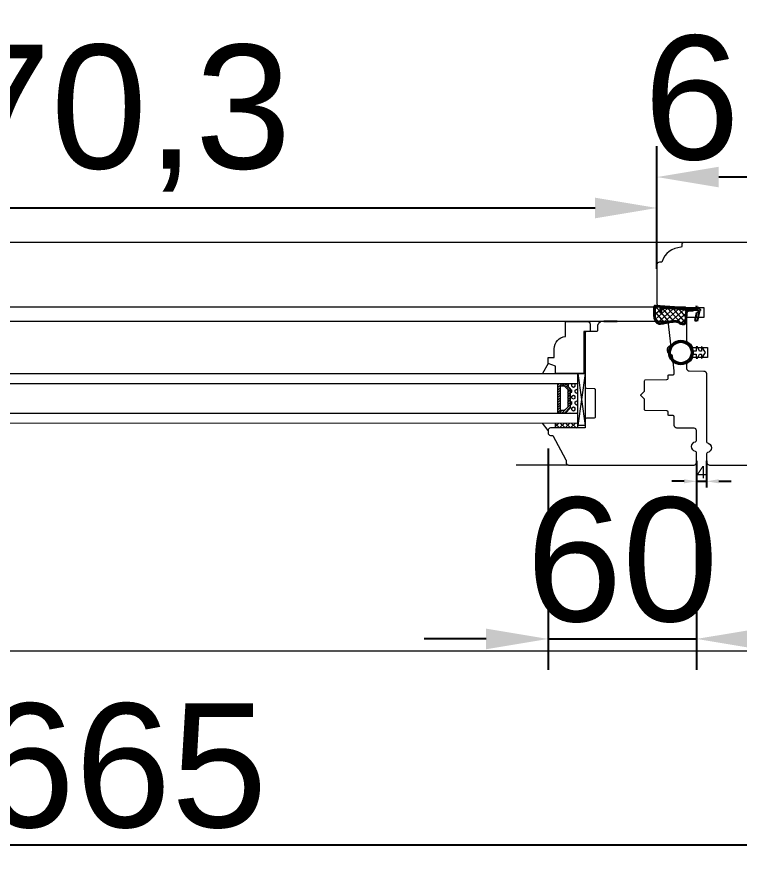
# Model space of a CAD drawing. Header units: millimetres. Extents: x 0 to 182016, y 11 to 3710.
# Drawn here: x 76117.3 to 76409.3, y 612.3 to 959.2 of the extents above; entities that cross this region are included whole.
import ezdxf

# ---------------------------------------------------------------- set-up
doc = ezdxf.new("R2010")
doc.units = ezdxf.units.MM
for name, color, linetype, lineweight in [('Matmenys', 10, 'Continuous', 20), ('OTHER', 251, 'Continuous', 13), ('Stakta', 7, 'Continuous', 25), ('Testinės profilio linijos', 7, 'Continuous', 5)]:
    doc.layers.add(name, color=color, linetype=linetype, lineweight=lineweight)
doc.layers.add('Stiklo paketas', color=7, linetype='Continuous')
doc.styles.get("Standard").update_dxf_attribs({"font": 'arial.ttf'})
doc.dimstyles.new('2', dxfattribs={"dimscale": 2, "dimtxt": 2.5, "dimasz": 2.5, "dimexe": 1.25, "dimexo": 0.625, "dimtad": 1, "dimtxsty": 'Standard', "dimcen": 2.5, "dimadec": 0, "dimazin": 0, "dimtfac": 1, "dimtmove": 0, "dimatfit": 3, "dimfxl": 1, "dimarcsym": 0})
doc.dimstyles.new('Padidinti matmenys', dxfattribs={"dimscale": 10, "dimtxt": 5, "dimasz": 2.5, "dimexe": 1.25, "dimexo": 0.625, "dimtad": 1, "dimdec": 1, "dimtxsty": 'Standard', "dimcen": 2.5, "dimadec": 0, "dimazin": 0, "dimtfac": 1, "dimtdec": 1, "dimtmove": 0, "dimatfit": 3, "dimfxl": 1, "dimarcsym": 0})

# ---------------------------------------------------------------- blocks, each defined once
blk = doc.blocks.new('*D1749')
at = {"layer": 'Defpoints', "color": 0, "transparency": 16777216}
for p in [(76391.79, 781.3), (76395.79, 781.3), (76395.79, 771.73)]:
    blk.add_point(p, dxfattribs=at)
at = {"layer": 'Matmenys', "color": 0, "lineweight": -2, "transparency": 16777216}
for p, q in [((76391.79, 780.05), (76391.79, 769.23)), ((76395.79, 780.05), (76395.79, 769.23)), ((76386.79, 771.73), (76381.79, 771.73)), ((76391.79, 771.73), (76395.79, 771.73)), ((76400.79, 771.73), (76405.79, 771.73))]:
    blk.add_line(p, q, dxfattribs=at)
at = {"layer": 'Matmenys', "color": 0, "transparency": 16777216}
for points in [[(76386.79, 772.57), (76386.79, 770.9), (76391.79, 771.73)], [(76400.79, 772.57), (76400.79, 770.9), (76395.79, 771.73)]]:
    blk.add_solid(points, dxfattribs=at)
at = {"layer": 'Matmenys', "color": 0, "transparency": 16777216, "insert": (76393.79, 775.48), "char_height": 5, "attachment_point": 5}
blk.add_mtext('4', dxfattribs=at)
blk = doc.blocks.new('*D2097')
at = {"color": 0, "lineweight": -2, "transparency": 16777216}
for p, q in [((76375.79, 857.57), (76375.79, 907.15)), ((76442.79, 857.57), (76442.79, 907.15)), ((76417.79, 894.65), (76400.79, 894.65))]:
    blk.add_line(p, q, dxfattribs=at)
at = {"color": 0, "transparency": 16777216}
for points in [[(76400.79, 898.81), (76400.79, 890.48), (76375.79, 894.65)], [(76417.79, 898.81), (76417.79, 890.48), (76442.79, 894.65)]]:
    blk.add_solid(points, dxfattribs=at)
at = {"layer": 'Defpoints', "color": 0, "transparency": 16777216}
for p in [(76375.79, 894.65), (76375.79, 851.32), (76442.79, 851.32)]:
    blk.add_point(p, dxfattribs=at)
at = {"color": 0, "lineweight": 5, "transparency": 16777216, "insert": (76409.29, 926.43), "char_height": 50, "attachment_point": 5}
blk.add_mtext('67', dxfattribs=at)
blk = doc.blocks.new('*D2098')
at = {"color": 0, "lineweight": -2, "transparency": 16777216}
for p, q in [((76331.79, 785.03), (76331.79, 695.55)), ((76391.79, 773.02), (76391.79, 695.55)), ((76306.79, 708.05), (76281.79, 708.05)), ((76331.79, 708.05), (76391.79, 708.05)), ((76416.79, 708.05), (76441.79, 708.05))]:
    blk.add_line(p, q, dxfattribs=at)
at = {"color": 0, "transparency": 16777216}
for points in [[(76306.79, 712.21), (76306.79, 703.88), (76331.79, 708.05)], [(76416.79, 712.21), (76416.79, 703.88), (76391.79, 708.05)]]:
    blk.add_solid(points, dxfattribs=at)
at = {"layer": 'Defpoints', "color": 0, "transparency": 16777216}
for p in [(76331.79, 791.28), (76391.79, 779.27), (76391.79, 708.05)]:
    blk.add_point(p, dxfattribs=at)
at = {"color": 0, "lineweight": 5, "transparency": 16777216, "insert": (76361.79, 739.83), "char_height": 50, "attachment_point": 5}
blk.add_mtext('60', dxfattribs=at)
blk = doc.blocks.new('*D1750')
at = {"color": 0, "lineweight": -2, "transparency": 16777216}
for p, q in [((75905.49, 865.51), (75905.49, 894.65)), ((76375.79, 865.51), (76375.79, 894.65)), ((75930.49, 882.15), (76350.79, 882.15))]:
    blk.add_line(p, q, dxfattribs=at)
at = {"color": 0, "transparency": 16777216}
for points in [[(75930.49, 886.31), (75930.49, 877.98), (75905.49, 882.15)], [(76350.79, 886.31), (76350.79, 877.98), (76375.79, 882.15)]]:
    blk.add_solid(points, dxfattribs=at)
at = {"layer": 'Defpoints', "color": 0, "transparency": 16777216}
for p in [(76375.79, 882.15), (75905.49, 859.26), (76375.79, 859.26)]:
    blk.add_point(p, dxfattribs=at)
at = {"color": 0, "lineweight": 5, "transparency": 16777216, "insert": (76140.64, 918.44), "char_height": 50, "attachment_point": 5}
blk.add_mtext('470,3', dxfattribs=at)
blk = doc.blocks.new('*D1739')
at = {"color": 0, "lineweight": -2, "transparency": 16777216}
for p, q in [((75308.18, 772.02), (75308.18, 612.35)), ((76973.16, 772.02), (76973.16, 612.35)), ((75333.18, 624.85), (76948.16, 624.85))]:
    blk.add_line(p, q, dxfattribs=at)
at = {"color": 0, "transparency": 16777216}
for points in [[(75333.18, 629.02), (75333.18, 620.68), (75308.18, 624.85)], [(76948.16, 629.02), (76948.16, 620.68), (76973.16, 624.85)]]:
    blk.add_solid(points, dxfattribs=at)
at = {"layer": 'Defpoints', "color": 0, "transparency": 16777216}
for p in [(75308.18, 778.27), (76973.16, 778.27), (76973.16, 624.85)]:
    blk.add_point(p, dxfattribs=at)
at = {"color": 0, "lineweight": 5, "transparency": 16777216, "insert": (76140.67, 656.63), "char_height": 50, "attachment_point": 5}
blk.add_mtext('1665', dxfattribs=at)

msp = doc.modelspace()

# ---------------------------------------------------------------- hatches: boundary and pattern name
at = {"lineweight": 0}
h = msp.add_hatch(dxfattribs=at)
h.set_pattern_fill('JIS_WOOD', color=256, angle=90, style=0)
h.set_pattern_definition([(45, (57593.02105, -12108.1363), (0.5, -0.5), [])])
h.paths.add_polyline_path([(76340.7921571, 809.2719679), (76340.7921571, 801.2719679), (76338.7921571, 799.2719679), (76335.7921571, 799.2719679), (76335.7744237, 811.3085505), (76338.7921571, 811.2719679)])
h.paths.add_polyline_path([(76339.7921571, 801.6861815), (76339.7921571, 808.8577543), (76338.3779435, 810.2719679), (76336.7921571, 810.2719679), (76336.7921571, 800.2719679), (76338.3779435, 800.2719679)], flags=16)
h = msp.add_hatch(dxfattribs=at)
h.set_pattern_fill('HEX', color=256, scale=0.25, angle=90, style=0)
h.set_pattern_definition([(90, (57593.021, -12108.1363), (1.374815, -4e-16), [0.79375, -1.5875]), (330, (57593.021, -12108.1363), (-0.6874075, -1.190624716), [0.79375, -1.5875]), (30, (57593.021, -12107.3426), (0.6874075, -1.190624716), [0.79375, -1.5875])])
h.paths.add_polyline_path([(76343.7921571, 799.2719679), (76338.7921571, 799.2719679), (76340.7921571, 801.2719679), (76340.7921571, 809.2719679), (76338.7921571, 811.2719679), (76343.7921571, 811.2726769)])
at = {"lineweight": 0, "ltscale": 0.5}
h = msp.add_hatch(dxfattribs=at)
h.set_pattern_fill('ANSI37', color=256, scale=0.5, angle=90, style=0)
h.set_pattern_definition([(135, (75936.792, 793.2727), (-1.122532, -1.122532), []), (225, (75936.792, 793.2727), (1.122532, -1.122532), [])])
h.paths.add_polyline_path([(76334.7921571, 795.2726769), (76343.7921571, 795.2726769), (76343.7921571, 793.2726769), (76334.7921571, 793.2726769)])
at = {"layer": 'Matmenys'}
h = msp.add_hatch(dxfattribs=at)
h.set_pattern_fill('ANSI37', color=252, scale=0.5, angle=-93.589345612, style=0)
h.set_pattern_definition([(311.4106544, (72810.7667, -271351.728), (1.190606082, 1.0500540025), []), (41.4106544, (72810.7667, -271351.728), (-1.0500540025, 1.190606082), [])])
edge = h.paths.add_edge_path()
edge.add_arc((76377.7180412, 841.5782532), 0.1, 86.410654388, 176.410654388)
edge.add_line((76377.6182373, 841.5845137), (76377.5211542, 840.036828))
edge.add_arc((76377.2716446, 840.0524792), 0.25, 176.410654388, 356.410654388, ccw=False)
edge.add_line((76377.022135, 840.0681305), (76377.1505206, 842.1148354))
edge.add_arc((76377.2503245, 842.1085749), 0.1, 86.410654381, 176.410654388, ccw=False)
edge.add_line((76377.256585, 842.2083787), (76377.2613299, 842.2840217))
edge.add_line((76377.2613299, 842.2840217), (76375.279529, 842.4083361))
edge.add_spline(control_points=[(76375.279529, 842.4083361), (76375.2003705, 842.3965338), (76375.1303789, 842.3853582), (76375.0466281, 842.3635643), (76375.0230637, 842.3541785), (76374.9991807, 842.3414836), (76374.9911211, 842.3352344), (76374.9666333, 842.3096456), (76374.9477404, 842.2804085), (76374.9140371, 842.1760888), (76374.9009151, 842.1031565), (76374.881213, 841.8501735), (76374.8917113, 841.6363394), (76374.9110394, 841.1938609), (76374.9155148, 840.9745321), (76374.916591, 840.5546412), (76374.913559, 840.351555), (76374.9008486, 839.7613477), (76374.8876721, 839.3932976), (76374.8879338, 838.6401162), (76374.9064301, 838.2633663), (76375.0096165, 837.6702619), (76375.0695105, 837.4426909), (76375.2225461, 837.0455897), (76375.3052955, 836.873802), (76375.5092957, 836.5326343), (76375.6294105, 836.3664316), (76375.8968556, 836.0752719), (76376.0445293, 835.9516919), (76376.3257138, 835.7919732), (76376.4610101, 835.7444192), (76376.7623089, 835.6848142), (76376.9259089, 835.6741109), (76377.5105057, 835.6878548), (76377.9744213, 835.782609), (76378.8669174, 835.9543513), (76379.2939977, 836.0380459), (76380.3723463, 836.2492322), (76381.0303969, 836.3829663), (76382.0234988, 836.5078923), (76382.3270999, 836.5383861), (76382.9491435, 836.5627216), (76383.2650476, 836.5551808), (76383.8142558, 836.4702965), (76384.0503392, 836.4089578), (76384.4509906, 836.2364975), (76384.6096232, 836.141649), (76384.9082819, 835.9573807), (76385.0497392, 835.8675232), (76385.3515221, 835.7114401), (76385.5165748, 835.6414699), (76385.8816965, 835.5217387), (76386.0826466, 835.4787362), (76386.4220632, 835.4548375), (76386.5640487, 835.4680433), (76386.7592694, 835.5280825), (76386.8245972, 835.5648227), (76386.9513205, 835.6733718), (76387.0104984, 835.745438), (76387.1675759, 836.0095256), (76387.2490756, 836.2506339), (76387.3656929, 836.8010449), (76387.4022244, 837.1092399), (76387.4554959, 837.7054578), (76387.4747184, 837.9930087), (76387.5180778, 838.5234986), (76387.540214, 838.7717571), (76387.5764283, 839.1765594), (76387.5905148, 839.3339627), (76387.6186368, 839.6578951), (76387.6336729, 839.8362123), (76387.7019579, 840.1390794), (76387.7375929, 840.2569014), (76387.8331897, 840.4693802), (76387.8863366, 840.563295), (76388.0049774, 840.7084887), (76388.0605996, 840.7635068), (76388.1843668, 840.8525988), (76388.2479939, 840.8854782), (76388.3668579, 840.9336464), (76388.4239349, 840.9505276), (76388.5245153, 840.9764715), (76388.5689109, 840.9861891), (76388.6099072, 840.995225)], knot_values=[0, 0, 0, 0, 0.2245066002, 0.2245066002, 0.377043448, 0.377043448, 0.5295802957, 0.5295802957, 0.8082977366, 0.8082977366, 1.0870151774, 1.0870151774, 1.6244414062, 1.6244414062, 2.161867635, 2.161867635, 2.6992938638, 2.6992938638, 3.7741463214, 3.7741463214, 5.0334406395, 5.0334406395, 5.8656302806, 5.8656302806, 6.5060139406, 6.5060139406, 7.1463976006, 7.1463976006, 7.7996240151, 7.7996240151, 8.3563201169, 8.3563201169, 8.9130162187, 8.9130162187, 10.239934143, 10.239934143, 11.5668520673, 11.5668520673, 13.5970761059, 13.5970761059, 14.4582175179, 14.4582175179, 15.3193589298, 15.3193589298, 15.9856015553, 15.9856015553, 16.5061017172, 16.5061017172, 17.0266018791, 17.0266018791, 17.547102041, 17.547102041, 18.1672448488, 18.1672448488, 18.7176261004, 18.7176261004, 19.1465766047, 19.1465766047, 19.5755271091, 19.5755271091, 20.3898249977, 20.3898249977, 21.2041228863, 21.2041228863, 21.9655448497, 21.9655448497, 22.7269668131, 22.7269668131, 23.2229068178, 23.2229068178, 23.7188468224, 23.7188468224, 24.0184411081, 24.0184411081, 24.2549295987, 24.2549295987, 24.4119994701, 24.4119994701, 24.5501072405, 24.5501072405, 24.6882150108, 24.6882150108, 24.8099116426, 24.8099116426, 24.8099116426, 24.8099116426], degree=3, periodic=0)
edge.add_line((76388.6099072, 840.995225), (76377.7243017, 841.6780571))

# ---------------------------------------------------------------- linework, layer by layer
at = {"color": 1}
for p, q in [((76375.2352888, 842.7050562), (76390.5601042, 841.7437615)), ((76375.279529, 842.4083361), (76390.5144737, 841.4526788)), ((76388.67448, 840.7022569), (76390.4349313, 840.5918273))]:
    msp.add_line(p, q, dxfattribs=at)
for p, q in [((76377.1505206, 842.1148354), (76377.022135, 840.0681305)), ((76377.256585, 842.2083787), (76377.2613299, 842.2840217)), ((76392.5148489, 841.2512587), (76377.256585, 842.2083787)), ((76377.6182373, 841.5845137), (76377.5211542, 840.036828)), ((76392.5580668, 840.747565), (76377.7243017, 841.6780571)), ((76391.8331959, 839.8094292), (76391.1047307, 836.5894227)), ((76392.2117763, 842.2721033), (76391.4641356, 842.3190013)), ((76391.4641356, 842.3190013), (76392.5148489, 841.2512587)), ((76392.3208719, 839.6991018), (76391.8331959, 839.8094292)), ((76393.0635292, 840.7158583), (76392.0800827, 836.3687679)), ((76392.2117763, 842.2721033), (76393.2421176, 841.2056386)), ((76392.5580668, 840.747565), (76392.3208719, 839.6991018)), ((76393.2108151, 840.7066194), (76393.0635292, 840.7158583)), ((76393.2421176, 841.2056386), (76393.2108151, 840.7066194)), ((76359.7921571, 836.2726769), (76354.2921571, 836.2726769)), ((76392.0800827, 836.3687679), (76391.1047307, 836.5894227))]:
    msp.add_line(p, q)
at = {"lineweight": 0}
for p, q in [((76331.7921571, 819.2726769), (76329.505492, 815.2726769)), ((76343.7921571, 815.2719679), (76346.7921571, 794.2719679)), ((76346.7921571, 815.2719679), (76343.7921571, 794.2719679)), ((76331.7921571, 792.2726769), (76329.505492, 795.2726769)), ((76334.7921571, 793.2726769), (76334.7921571, 795.2726769)), ((76343.7921571, 793.2726769), (76343.7921571, 796.2726769))]:
    msp.add_line(p, q, dxfattribs=at)
at = {"lineweight": 5}
msp.add_line((75308.1810298, 703.2726769), (76973.1581825, 703.2726769), dxfattribs=at)
at = {"lineweight": 0}
msp.add_lwpolyline([(76338.7921571, 830.2726769), (76338.7921571, 836.2726769), (76347.7921571, 836.2726769, -0.4142135624), (76348.7921571, 835.2726769), (76348.7921571, 832.2726769), (76346.2921571, 832.2726769), (76346.2921571, 815.2726769), (76334.7921571, 815.2726769), (76334.7921571, 818.2726769), (76331.7921571, 819.2726769), (76331.7921571, 821.7726769), (76334.2921571, 821.7726769), (76334.2921571, 825.2977398, -0.3851703882), (76338.7921571, 830.2726769)], format="xyb", dxfattribs=at)
for points in [[(76346.7921571, 815.2719679), (76346.7921571, 794.2719679), (76343.7921571, 794.2719679), (76343.7921571, 815.2719679)], [(76340.7921571, 809.2719679), (76340.7921571, 801.2719679), (76338.7921571, 799.2719679), (76335.7921571, 799.2719679), (76335.7921571, 811.2719679), (76338.7921571, 811.2719679)], [(76339.7921571, 808.8577543), (76339.7921571, 801.6861815), (76338.3779435, 800.2719679), (76336.7921571, 800.2719679), (76336.7921571, 810.2719679), (76338.3779435, 810.2719679)]]:
    msp.add_lwpolyline(points, close=True, dxfattribs=at)
at = {"color": 18, "linetype": 'ByBlock', "true_color": 0x000000}
for radius in [4.85, 4.25]:
    msp.add_circle((76385.4599078, 823.7628465), radius, dxfattribs=at)
for centre, radius, start, end in [((76377.2716446, 840.0524792), 0.25, 176.410654391, 356.410654391), ((76377.2503245, 842.1085749), 0.1, 86.410654387, 176.410654391), ((76377.7180412, 841.5782532), 0.1, 86.410654387, 176.410654391)]:
    msp.add_arc(centre, radius, start, end)
at = {"color": 1}
msp.add_spline([(76375.2352888, 842.7050562), (76374.8737884, 842.6145594), (76374.6042475, 841.3407009), (76375.0926369, 836.648328), (76376.1358346, 835.5583217), (76378.2993065, 835.5397053), (76379.9973463, 835.8700792), (76382.1627872, 836.2169955), (76384.1995089, 836.0175668), (76385.0277536, 835.5413978), (76386.8822938, 835.2611344), (76387.7747397, 837.973313), (76387.9019072, 839.4521886), (76388.0198786, 840.1394565), (76388.3220842, 840.5813418), (76388.67448, 840.7022569)], degree=3, dxfattribs=at)
msp.add_open_spline([(76375.279529, 842.4083361), (76375.2003705, 842.3965338), (76375.1303789, 842.3853582), (76375.0466281, 842.3635643), (76375.0230637, 842.3541785), (76374.9991807, 842.3414836), (76374.9911211, 842.3352344), (76374.9666333, 842.3096456), (76374.9477404, 842.2804085), (76374.9140371, 842.1760888), (76374.9009151, 842.1031565), (76374.881213, 841.8501735), (76374.8917113, 841.6363394), (76374.9110394, 841.1938609), (76374.9155148, 840.9745321), (76374.916591, 840.5546412), (76374.913559, 840.351555), (76374.9008486, 839.7613477), (76374.8876721, 839.3932976), (76374.8879338, 838.6401162), (76374.9064301, 838.2633663), (76375.0096165, 837.6702619), (76375.0695105, 837.4426909), (76375.2225461, 837.0455897), (76375.3052955, 836.873802), (76375.5092957, 836.5326343), (76375.6294105, 836.3664316), (76375.8968556, 836.0752719), (76376.0445293, 835.9516919), (76376.3257138, 835.7919732), (76376.4610101, 835.7444192), (76376.7623089, 835.6848142), (76376.9259089, 835.6741109), (76377.5105057, 835.6878548), (76377.9744213, 835.782609), (76378.8669174, 835.9543513), (76379.2939977, 836.0380459), (76380.3723463, 836.2492322), (76381.0303969, 836.3829663), (76382.0234988, 836.5078923), (76382.3270999, 836.5383861), (76382.9491435, 836.5627216), (76383.2650476, 836.5551808), (76383.8142558, 836.4702965), (76384.0503392, 836.4089578), (76384.4509906, 836.2364975), (76384.6096232, 836.141649), (76384.9082819, 835.9573807), (76385.0497392, 835.8675232), (76385.3515221, 835.7114401), (76385.5165748, 835.6414699), (76385.8816965, 835.5217387), (76386.0826466, 835.4787362), (76386.4220632, 835.4548375), (76386.5640487, 835.4680433), (76386.7592694, 835.5280825), (76386.8245972, 835.5648227), (76386.9513205, 835.6733718), (76387.0104984, 835.745438), (76387.1675759, 836.0095256), (76387.2490756, 836.2506339), (76387.3656929, 836.8010449), (76387.4022244, 837.1092399), (76387.4554959, 837.7054578), (76387.4747184, 837.9930087), (76387.5180778, 838.5234986), (76387.540214, 838.7717571), (76387.5764283, 839.1765594), (76387.5905148, 839.3339627), (76387.6186368, 839.6578951), (76387.6336729, 839.8362123), (76387.7019579, 840.1390794), (76387.7375929, 840.2569014), (76387.8331897, 840.4693802), (76387.8863366, 840.563295), (76388.0049774, 840.7084887), (76388.0605996, 840.7635068), (76388.1843668, 840.8525988), (76388.2479939, 840.8854782), (76388.3668579, 840.9336464), (76388.4239349, 840.9505276), (76388.5245153, 840.9764715), (76388.5689109, 840.9861891), (76388.6099072, 840.995225)], degree=3, knots=[0, 0, 0, 0, 0.2245066002, 0.2245066002, 0.377043448, 0.377043448, 0.5295802957, 0.5295802957, 0.8082977366, 0.8082977366, 1.0870151774, 1.0870151774, 1.6244414062, 1.6244414062, 2.161867635, 2.161867635, 2.6992938638, 2.6992938638, 3.7741463214, 3.7741463214, 5.0334406395, 5.0334406395, 5.8656302806, 5.8656302806, 6.5060139406, 6.5060139406, 7.1463976006, 7.1463976006, 7.7996240151, 7.7996240151, 8.3563201169, 8.3563201169, 8.9130162187, 8.9130162187, 10.239934143, 10.239934143, 11.5668520673, 11.5668520673, 13.5970761059, 13.5970761059, 14.4582175179, 14.4582175179, 15.3193589298, 15.3193589298, 15.9856015553, 15.9856015553, 16.5061017172, 16.5061017172, 17.0266018791, 17.0266018791, 17.547102041, 17.547102041, 18.1672448488, 18.1672448488, 18.7176261004, 18.7176261004, 19.1465766047, 19.1465766047, 19.5755271091, 19.5755271091, 20.3898249977, 20.3898249977, 21.2041228863, 21.2041228863, 21.9655448497, 21.9655448497, 22.7269668131, 22.7269668131, 23.2229068178, 23.2229068178, 23.7188468224, 23.7188468224, 24.0184411081, 24.0184411081, 24.2549295987, 24.2549295987, 24.4119994701, 24.4119994701, 24.5501072405, 24.5501072405, 24.6882150108, 24.6882150108, 24.8099116426, 24.8099116426, 24.8099116426, 24.8099116426], dxfattribs=at)
at = {"layer": 'OTHER'}
msp.add_lwpolyline([(76390.2631176, 823.1528203), (76391.6790264, 823.1528203), (76391.6790264, 821.5075389), (76392.2047086, 821.5075389), (76392.9480496, 823.1528203), (76393.7406692, 823.1528203), (76393.7406692, 821.5075389), (76393.95956, 821.5075389), (76395.4624413, 823.7628465), (76393.95956, 826.018154), (76393.7406692, 826.018154), (76393.7406692, 824.3728726), (76392.9480496, 824.3728726), (76392.2047086, 826.018154), (76391.6790264, 826.018154), (76391.6790264, 824.3728726), (76390.2631176, 824.3728726)], dxfattribs=at)
at = {"layer": 'Stakta', "color": 18, "lineweight": 5, "true_color": 0x000000}
msp.add_lwpolyline([(76431.7921571, 868.2726769), (76386.7921571, 868.2726769, 0.4142135624), (76385.7921571, 867.2726769), (76385.7921571, 866.5633503, -0.4001549105), (76385.5066225, 866.2636992, 0.3090857966), (76377.8573118, 860.475416, -0.3199404334), (76377.5754887, 860.2707861), (76376.7834306, 860.2638739, 0.4116598905), (76375.7921571, 859.263912), (76375.7921571, 843.3687106, 0.4116598905), (76376.7834306, 842.3687486), (76386.8008836, 842.2813277, -0.2023892741), (76387.5147142, 841.9726769), (76394.7921571, 841.9726769), (76394.7921571, 837.9726769), (76387.7921571, 837.9726769), (76387.7921571, 828.5760185, 0.2720281142), (76388.0487706, 828.1392542, -0.164173551), (76390.1974818, 825.7716114), (76396.2921571, 825.7716114), (76396.2921571, 821.7716114), (76390.1974818, 821.7716114, -0.164173551), (76388.0487706, 819.4039686, 0.2720281141), (76387.7921571, 818.9672044), (76387.7921571, 817.3338031, 0.4116598905), (76388.7834306, 816.3338412), (76394.8008836, 816.2813277, -0.4116598905), (76395.7921571, 815.2813657), (76395.7921571, 787.7221667, 0.3563939587), (76396.1921571, 787.2322687, -0.816496581), (76396.1921571, 783.3130852, 0.3563939587), (76395.7921571, 782.8231872), (76395.7921571, 779.7726769, 0.4142135624), (76397.2921571, 778.2726769), (76421.2921571, 778.2726769, 0.4142135624)], format="xyb", dxfattribs=at)
msp.add_lwpolyline([(76391.3921571, 783.8130852, -0.8164965809), (76391.3921571, 787.7322687, 0.3563939587), (76391.7921571, 788.2221667), (76391.7921571, 792.2028239, 0.4116598905), (76390.8008836, 793.2027859), (76383.7834305, 793.2640262, -0.4116598905), (76382.7921571, 794.2639882), (76382.7921571, 797.8025136, 0.4040361542), (76382.3096068, 798.3022261), (76380.5816872, 798.3625663, -0.4040262258), (76380.2921571, 798.6623836), (76380.2921571, 799.7155052, 0.4091108014), (76379.8008833, 800.215429), (76371.0869214, 800.3675318, -0.4091108014), (76370.7921571, 800.6674861), (76370.7921571, 804.6913061, 0.1989123674), (76370.6457105, 805.0448595), (76369.380025, 806.3105449, -0.4142135624), (76369.380025, 806.734809), (76370.6457105, 808.0004944, 0.1989123674), (76370.7921571, 808.3540478), (76370.7921571, 812.3778678, -0.4091108014), (76371.0869214, 812.6778221), (76379.8008833, 812.8299248, 0.4091108014), (76380.2921571, 813.3298487), (76380.2921571, 814.3829703, -0.4040262258), (76380.5816872, 814.6827876), (76382.3096068, 814.7431278, 0.4040262258), (76382.7921571, 815.2428233), (76382.7921571, 816.2115143, 0.0305527633), (76382.7847032, 816.3333837), (76382.0430143, 822.3739555, 0.3282648586), (76381.6362044, 822.8049521, -0.7358200833), (76381.1707985, 826.5953795, 0.3282648586), (76381.4612568, 827.1119898), (76380.4442867, 835.3945463, 0.3788661087), (76379.4517406, 836.2726769), (76353.7921571, 836.2726769, 0.4142135624), (76351.7921571, 834.2726769), (76351.7921571, 832.5700703, -0.4116598905), (76351.494775, 832.2700817), (76347.2877938, 832.233368, 0.4116598905), (76346.7921571, 831.733387), (76346.7921571, 809.80324, 0.4116598905), (76347.2877938, 809.3032591), (76350.494775, 809.2752722, -0.4116598905), (76350.7921571, 808.9752836), (76350.7921571, 797.5700703, -0.4116598905), (76350.494775, 797.2700817), (76347.2877938, 797.2420948, 0.4116598905), (76346.7921571, 796.7421139), (76346.7921571, 793.2726769), (76332.7921571, 793.2726769, 0.4142135624), (76331.7921571, 792.2726769), (76331.7921571, 791.2814419, 0.4116598905), (76332.7834305, 790.28148), (76333.7921571, 790.2726769), (76339.0507252, 780.3827487, -0.1227845609), (76339.1092514, 780.1480129), (76339.1092514, 779.2726769, 0.4142135624), (76340.1092514, 778.2726769), (76390.7921571, 778.2726769, 0.4142135624), (76391.7921571, 779.2726769), (76391.7921571, 783.3231872, 0.3563939587)], format="xyb", close=True, dxfattribs=at)
at = {"layer": 'Stiklo paketas', "lineweight": 5}
for p, q in [((75937.4865937, 815.2729344), (76343.7921571, 815.2729344)), ((75937.4865937, 811.2729344), (76343.7921571, 811.2729344)), ((75937.4865937, 799.2729344), (76343.7921571, 799.2729344)), ((75937.4865937, 795.3184909), (76343.7921571, 795.2605333))]:
    msp.add_line(p, q, dxfattribs=at)
at = {"layer": 'Testinės profilio linijos', "lineweight": 5}
for p, q in [((76924.0976941, 868.2726769), (75338.1810302, 868.2726769)), ((75904.9865784, 842.2726769), (76386.9236945, 842.2726769)), ((76353.7912375, 836.2726767), (75925.3918467, 836.2726769))]:
    msp.add_line(p, q, dxfattribs=at)
at = {"layer": 'Testinės profilio linijos'}
msp.add_line((76340.1092514, 778.2726769), (76318.9856303, 778.2726769), dxfattribs=at)

# ---------------------------------------------------------------- dimensions: what is measured, and where the dimension line sits
at = {"color": 1, "lineweight": 5}
for base, p1, p2, picture, middle in [((76375.7921571, 894.646835), (76442.7921571, 851.3163113), (76375.7921571, 851.3163113), '*D2097', (76409.2921571, 894.646835)), ((76391.7921571, 708.0481958), (76331.7921571, 791.2814419), (76391.7921571, 779.2726769), '*D2098', (76361.7921571, 708.0481958))]:
    dim = msp.add_linear_dim(base=base, p1=p1, p2=p2, dimstyle='Padidinti matmenys', dxfattribs=at)
    dim.commit()
    dim.dimension.update_dxf_attribs({"geometry": picture, "text_midpoint": middle, "dimtype": 160})
for base, p1, p2, picture, middle in [((76375.7921571, 882.146835), (75905.4865937, 859.263912), (76375.7921571, 859.263912), '*D1750', (76140.6393754, 918.4445839)), ((76973.1581825, 624.8494789), (75308.1810298, 778.2726769), (76973.1581825, 778.2726769), '*D1739', (76140.6696062, 656.6281283))]:
    dim = msp.add_linear_dim(base=base, p1=p1, p2=p2, dimstyle='Padidinti matmenys', dxfattribs=at)
    dim.commit()
    dim.dimension.update_dxf_attribs({"geometry": picture, "text_midpoint": middle})
at = {"layer": 'Matmenys'}
dim = msp.add_linear_dim(base=(76395.7921571, 771.7333948), p1=(76391.7921571, 781.2979321), p2=(76395.7921571, 781.2979321), angle=180, dimstyle='2', override={"dimdec": 6}, dxfattribs=at)
dim.commit()
dim.dimension.update_dxf_attribs({"geometry": '*D1749', "text_midpoint": (76393.7921571, 771.7333948), "dimtype": 160})

doc.saveas('drawing.dxf')
